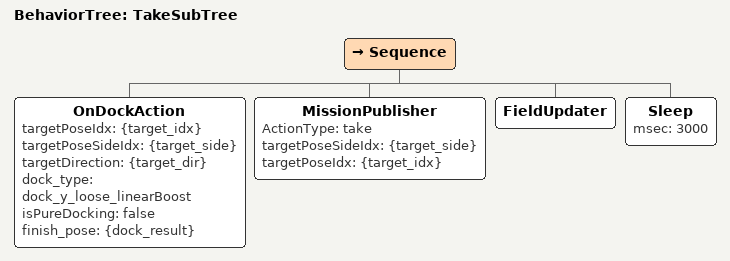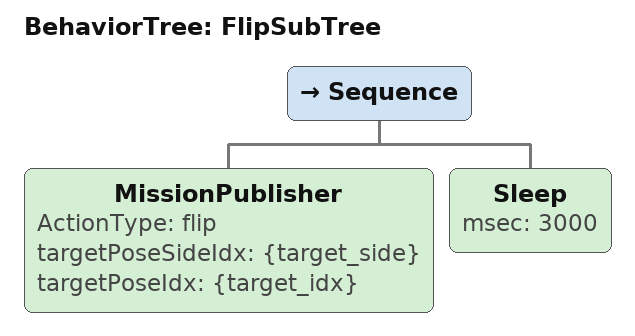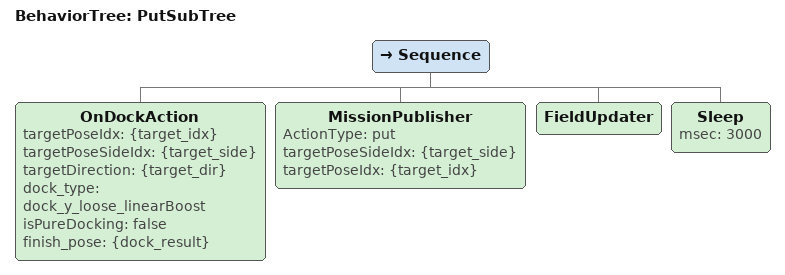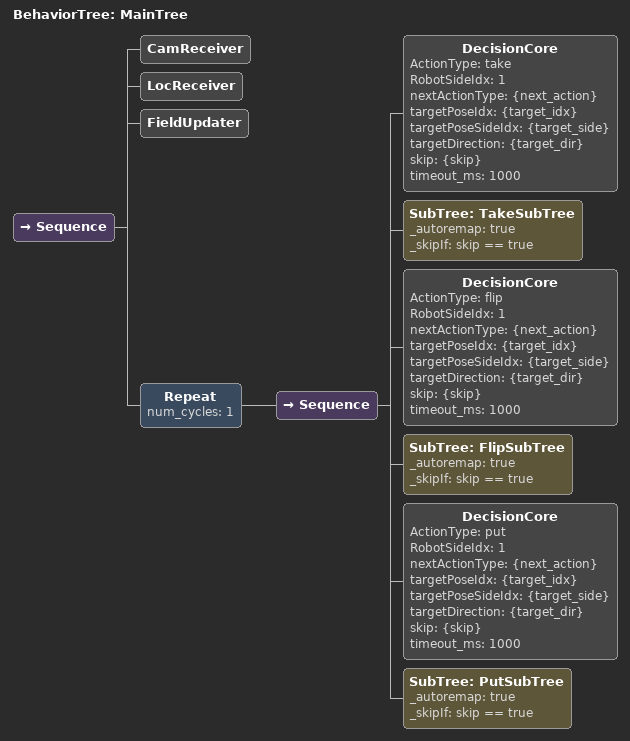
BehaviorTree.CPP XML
<?xml version="1.0" encoding="UTF-8"?>
<root BTCPP_format="4">
    <!--
        Black Robot, Yellow Team, Plan 0 (Test Plan)
        Tests the DecisionCore -> OnDockAction pipeline
        Pattern: TAKE x2, then PUT x2
    -->

    <!-- TAKE SubTree: Go to collection point and take -->
    <BehaviorTree ID="TakeSubTree">
        <Sequence>
            <!-- Dock to collection pdoint -->
            <OnDockAction
                targetPoseIdx="{target_idx}"
                targetPoseSideIdx="{target_side}"
                targetDirection="{target_dir}"
                dock_type="dock_y_loose_linearBoost"
                isPureDocking="false"
                finish_pose="{dock_result}"/>

            <!-- Publish TAKE command to firmware -->
            <MissionPublisher
                ActionType="take"
                targetPoseSideIdx="{target_side}"
                targetPoseIdx="{target_idx}"/>
            <FieldUpdater/>

            <!-- Wait for vision to confirm take, or timeout -->
            <Sleep msec="3000"/>
        </Sequence>
    </BehaviorTree>

    <!-- FLIP SubTree: Flip the hazelnut               -->
    <BehaviorTree ID="FlipSubTree">
        <Sequence>
            <!-- Publish FLIP command to firmware -->
            <MissionPublisher
                ActionType="flip"
                targetPoseSideIdx="{target_side}"
                targetPoseIdx="{target_idx}"/>

            <!-- Wait for flip to complete (pure timeout, no vision feedback) -->
            <Sleep msec="3000"/>
        </Sequence>
    </BehaviorTree>

    <!-- PUT SubTree: Go to pantry point and put -->
    <BehaviorTree ID="PutSubTree">
        <Sequence>
            <!-- Dock to pantry point -->
            <OnDockAction
                targetPoseIdx="{target_idx}"
                targetPoseSideIdx="{target_side}"
                targetDirection="{target_dir}"
                dock_type="dock_y_loose_linearBoost"
                isPureDocking="false"
                finish_pose="{dock_result}"/>

            <!-- Publish PUT command to firmware -->
            <MissionPublisher
                ActionType="put"
                targetPoseSideIdx="{target_side}"
                targetPoseIdx="{target_idx}"/>
            <FieldUpdater/>

            <!-- Wait for vision to confirm put, or timeout -->
            <Sleep msec="3000"/>
        </Sequence>
    </BehaviorTree>

    <!-- Main Tree: Complete collection cycle -->
    <!-- Pattern: Fill all 4 robot sides, then empty them to pantries -->
    <!-- Repeat twice to handle all 8 collection points -->
    <BehaviorTree ID="MainTree">
        <Sequence>
            <!-- Initialize receivers first -->
            <CamReceiver/>
            <LocReceiver/>
            <FieldUpdater/>
            <Repeat num_cycles="1">
                <Sequence>
                    <DecisionCore
                        ActionType="take"
                        RobotSideIdx="1"
                        nextActionType="{next_action}"
                        targetPoseIdx="{target_idx}"
                        targetPoseSideIdx="{target_side}"
                        targetDirection="{target_dir}" skip="{skip}" timeout_ms="1000"/>
                    <SubTree ID="TakeSubTree" _autoremap="true" _skipIf="skip == true"/>
                    <DecisionCore
                        ActionType="flip"
                        RobotSideIdx="1"
                        nextActionType="{next_action}"
                        targetPoseIdx="{target_idx}"
                        targetPoseSideIdx="{target_side}"
                        targetDirection="{target_dir}" skip="{skip}" timeout_ms="1000"/>
                    <SubTree ID="FlipSubTree" _autoremap="true" _skipIf="skip == true"/>
                    <DecisionCore
                        ActionType="put"
                        RobotSideIdx="1"
                        nextActionType="{next_action}"
                        targetPoseIdx="{target_idx}"
                        targetPoseSideIdx="{target_side}"
                        targetDirection="{target_dir}" skip="{skip}" timeout_ms="1000"/>
                    <SubTree ID="PutSubTree" _autoremap="true" _skipIf="skip == true"/>

                </Sequence>
            </Repeat>

        </Sequence>
    </BehaviorTree>
</root>
